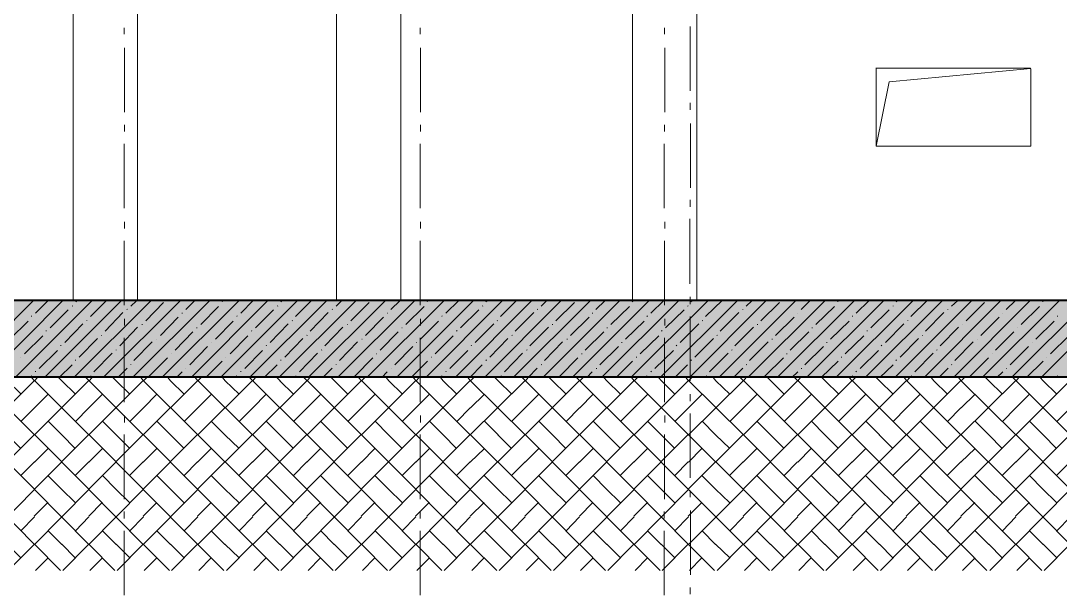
# Model space of a CAD drawing. Header units: millimetres. Extents: x -135211 to 49383, y -8033 to 228499.
# Drawn here: x -96452 to -88364, y 1049 to 5515 of the extents above; entities that cross this region are included whole.
import ezdxf

# ---------------------------------------------------------------- set-up
doc = ezdxf.new("R2010")
doc.units = ezdxf.units.MM
doc.layers.add('PDF _Геометрия', color=7, linetype='Continuous', true_color=0x1d1d1d)
doc.layers.add('PDF _Сплошная заливка', color=7, linetype='Continuous', true_color=0xffffff)

msp = doc.modelspace()

# ---------------------------------------------------------------- hatches: boundary and pattern name
at = {"layer": 'PDF _Сплошная заливка', "transparency": 33554559}
h = msp.add_hatch(color=256, dxfattribs=at)
h.paths.add_polyline_path([(-50950.6, 2746.2), (-50950.6, 3341.5), (-104045.4, 3341.5), (-104045.4, 2746.2)])
h.paths.add_polyline_path([(-26352.2, 3341.5), (-26352.2, 2746.2), (646.3, 2746.2), (646.3, 3341.5), (-4602.7, 3341.5), (-4602.7, 3279.5), (-4848.3, 3279.5), (-4848.3, 3341.5)])
h.paths.add_polyline_path([(-26398.8, 2746.2), (-26398.8, 3341.5), (-50899.8, 3341.5), (-50899.8, 2746.2)])

# ---------------------------------------------------------------- linework, layer by layer
at = {"layer": 'PDF _Геометрия', "color": 7, "lineweight": 40}
for points in [[(-104046.1, 2746.4), (-50951, 2746.4), (-50951, 3343.3), (-50951, 6475.7), (-50951, 6716.9), (-66371.9, 6716.9)], [(-79965.6, 6472.2), (-79965.6, 3339.5), (-103295.3, 3339.5), (-103295.3, 6472.2)]]:
    msp.add_lwpolyline(points, dxfattribs=at)
at = {"layer": 'PDF _Геометрия', "color": 7, "lineweight": 9}
for points in [[(-88093.6, 6713.5), (-88093.6, 3339.5), (-91192.4, 3339.5), (-91192.4, 6472.2), (-91192.4, 3339.5), (-91691.9, 3339.5), (-91691.9, 6472.2), (-91691.9, 3339.5), (-93495.3, 3339.5), (-93495.3, 6472.2), (-93495.3, 3339.5), (-93994.8, 3339.5), (-93994.8, 6472.2), (-93994.8, 3339.5), (-95544.2, 3339.5), (-96043.7, 3339.5), (-96043.7, 6472.2), (-96043.7, 3339.5), (-103045.5, 3339.5), (-103295.3, 3339.5)], [(-95646.1, 5410.1), (-95646.1, 5460.8)], [(-93343.2, 5410.1), (-93343.2, 5460.8)], [(-91442.5, 5410.1), (-91442.5, 5460.8)], [(-91241.9, 4971.4), (-91241.9, 5470.8)], [(-95643.8, 4804.7), (-95643.8, 5304.4)], [(-93340.8, 4804.7), (-93340.8, 5304.4)], [(-91440, 4804.7), (-91440, 5304.4)], [(-89694, 5041.6), (-88593.2, 5143.1)], [(-89795.3, 4541.5), (-89693.6, 5041.2)], [(-91243.8, 4822.3), (-91243.8, 4877.3)], [(-95645.5, 4655.6), (-95645.5, 4706.4)], [(-93342.6, 4655.6), (-93342.6, 4706.4)], [(-91441.8, 4655.6), (-91441.8, 4706.4)], [(-91241.3, 4216.9), (-91241.3, 4716.2)], [(-95647.9, 4058.9), (-95647.9, 4558.5)], [(-93345.1, 4058.9), (-93345.1, 4558.5)], [(-91444.5, 4058.9), (-91444.5, 4558.5)], [(-91243.2, 4067.7), (-91243.2, 4122.9)], [(-91245.8, 3471.1), (-91245.8, 3974.7)], [(-95645, 3901), (-95645, 3951.9)], [(-93342.1, 3901), (-93342.1, 3951.9)], [(-91441.3, 3901), (-91441.3, 3951.9)], [(-95647.3, 3304.4), (-95647.3, 3803.8)], [(-93344.5, 3304.4), (-93344.5, 3803.8)], [(-91443.8, 3304.4), (-91443.8, 3803.8)], [(251.1, 3341.6), (640.3, 3341.6), (640.3, 2744.7), (-104032.8, 2744.7)], [(-91242.6, 3313.1), (-91242.6, 3368)], [(-95644.4, 3146.4), (-95644.4, 3197.4)], [(-93341.5, 3146.4), (-93341.5, 3197.4)], [(-91440.7, 3146.4), (-91440.7, 3197.4)], [(-91242.8, 2716.5), (-91242.8, 3215.9)], [(-95646.7, 2549.8), (-95646.7, 3049.5)], [(-93343.9, 2549.8), (-93343.9, 3049.5)], [(-91443.2, 2549.8), (-91443.2, 3049.5)], [(-91242, 2558.6), (-91242, 2613.6)], [(-95643.9, 2391.9), (-95643.9, 2447)], [(-93340.9, 2391.9), (-93340.9, 2447)], [(-91440.1, 2391.9), (-91440.1, 2447)], [(-91242.2, 1961.9), (-91242.2, 2461.5)], [(-95646.2, 1795.2), (-95646.2, 2299.1)], [(-93343.4, 1795.2), (-93343.4, 2299.1)], [(-91442.6, 1795.2), (-91442.6, 2299.1)], [(-91244, 1812.8), (-91244, 1863.8)], [(-95647.9, 1646.1), (-95647.9, 1701.3)], [(-93345.1, 1646.1), (-93345.1, 1701.3)], [(-91444.4, 1646.1), (-91444.4, 1701.3)], [(-91241.6, 1207.4), (-91241.6, 1707)], [(-95648, 1049.4), (-95648, 1548.7)], [(-93345.2, 1049.4), (-93345.2, 1548.7)], [(-91444.6, 1049.4), (-91444.6, 1548.7)], [(-91243.4, 1058.2), (-91243.4, 1108.8)]]:
    msp.add_lwpolyline(points, dxfattribs=at)
for points in [[(-95544.2, 3339.5), (-95544.2, 6472.2)], [(-88595.9, 5146.9), (-89797.9, 5146.9)], [(-89795.3, 5142.6), (-89795.3, 4541.5), (-88593.2, 4541.5), (-88593.2, 5142.6), (-88593.2, 4541.5), (-89795.3, 4541.5)]]:
    msp.add_lwpolyline(points, close=True, dxfattribs=at)
at = {"layer": 'PDF _Геометрия', "lineweight": 9}
for points in [[(-96949.7, 2742.8), (-96352.9, 3339.7)], [(-96721.2, 2742.8), (-96124.2, 3339.7)], [(-96496.8, 2742.8), (-95895.7, 3339.7)], [(-96336.2, 3242.9), (-96238.9, 3340.3)], [(-96268.2, 2742.8), (-95667.1, 3339.7)], [(-96039.6, 2742.8), (-95438.5, 3339.7)], [(-96024.5, 3330.7), (-96011.9, 3343.2)], [(-95910.3, 3216.6), (-95783.4, 3343.5)], [(-95811, 2742.8), (-95209.9, 3339.7)], [(-95594.2, 3295.6), (-95551.8, 3338)], [(-95582.4, 2742.8), (-94981.3, 3339.7)], [(-95480, 3181.5), (-95340.3, 3325.5)], [(-95353.8, 2742.8), (-94752.7, 3339.7)], [(-95168.3, 3269.3), (-95096.4, 3341.2)], [(-95125.2, 2742.8), (-94528.3, 3339.7)], [(-94896.6, 2742.8), (-94299.7, 3339.7)], [(-94885.9, 3330.7), (-94881.6, 3334.7)], [(-94740.3, 3242.9), (-94642.9, 3340.3)], [(-94672.2, 2742.8), (-94071.1, 3339.7)], [(-94443.6, 2742.8), (-93842.5, 3339.7)], [(-94428.7, 3330.7), (-94416, 3343.2)], [(-94314.5, 3216.6), (-94187.5, 3343.5)], [(-94215.1, 2742.8), (-93613.9, 3339.7)], [(-93998.2, 3295.6), (-93955.9, 3338)], [(-93986.5, 2742.8), (-93385.3, 3339.7)], [(-93884, 3181.5), (-93740.1, 3325.5)], [(-93757.8, 2742.8), (-93156.7, 3339.7)], [(-93572.4, 3269.3), (-93500.5, 3341.2)], [(-93529.3, 2742.8), (-92928.2, 3339.7)], [(-93300.7, 2742.8), (-92703.8, 3339.7)], [(-93290, 3330.7), (-93285.8, 3334.7)], [(-93144.4, 3242.9), (-93042.8, 3340.3)], [(-93072.1, 2742.8), (-92475.2, 3339.7)], [(-92843.5, 2742.8), (-92246.6, 3339.7)], [(-92832.8, 3330.7), (-92815.9, 3343.2)], [(-92718.7, 3216.6), (-92591.7, 3343.5)], [(-92619.1, 2742.8), (-92018, 3339.7)], [(-92402.2, 3295.6), (-92359.9, 3338)], [(-92390.5, 2742.8), (-91789.4, 3339.7)], [(-92288, 3181.5), (-92144.1, 3325.5)], [(-92161.9, 2742.8), (-91560.8, 3339.7)], [(-91976.5, 3269.3), (-91904.5, 3341.2)], [(-91933.3, 2742.8), (-91332.2, 3339.7)], [(-91704.7, 2742.8), (-91103.6, 3339.7)], [(-91694.1, 3330.7), (-91689.9, 3334.7)], [(-91548.4, 3242.9), (-91446.9, 3340.3)], [(-91476.1, 2742.8), (-90875, 3339.7)], [(-91247.5, 2742.8), (-90650.7, 3339.7)], [(-91237, 3330.7), (-91220, 3343.2)], [(-91122.8, 3216.6), (-90991.6, 3343.5)], [(-91018.9, 2742.8), (-90422.1, 3339.7)], [(-90806.2, 3295.6), (-90763.9, 3338)], [(-90794.6, 2742.8), (-90193.4, 3339.7)], [(-90692.1, 3181.5), (-90548.2, 3325.5)], [(-90566, 2742.8), (-89964.9, 3339.7)], [(-90380.6, 3269.3), (-90308.6, 3341.2)], [(-90337.4, 2742.8), (-89736.3, 3339.7)], [(-90108.8, 2742.8), (-89507.7, 3339.7)], [(-90094, 3330.7), (-90094, 3334.7)], [(-89952.5, 3242.9), (-89850.9, 3340.3)], [(-89880.2, 2742.8), (-89279.1, 3339.7)], [(-89651.6, 2742.8), (-89050.5, 3339.7)], [(-89641.1, 3330.7), (-89624.1, 3343.2)], [(-89526.9, 3216.6), (-89395.7, 3343.5)], [(-89423, 2742.8), (-88826.1, 3339.7)], [(-89210.2, 3295.6), (-89163.7, 3338)], [(-89194.4, 2742.8), (-88597.5, 3339.7)], [(-89096.1, 3181.5), (-88952.1, 3325.5)], [(-88970, 2742.8), (-88368.9, 3339.7)], [(-88784.7, 3269.3), (-88712.7, 3341.2)], [(-88741.5, 2742.8), (-88140.4, 3339.7)], [(-88512.8, 2742.8), (-87911.9, 3339.7)], [(-88498.2, 3330.7), (-88498.2, 3334.7)], [(-96222.1, 3128.9), (-96082.3, 3268.5)], [(-96051.4, 3295.6), (-96047.2, 3299.6)], [(-95796.2, 3102.6), (-95656.5, 3246.7)], [(-95625.5, 3269.3), (-95621.3, 3273.3)], [(-95197.5, 3242.9), (-95193.3, 3242.9)], [(-95052, 3155.2), (-94912.2, 3294.7)], [(-94626.1, 3128.9), (-94486.4, 3268.5)], [(-94455.4, 3295.6), (-94451.1, 3299.6)], [(-94200.3, 3102.6), (-94060.6, 3246.7)], [(-94029.6, 3269.3), (-94025.3, 3273.3)], [(-93601.5, 3242.9), (-93597.3, 3242.9)], [(-93456, 3155.2), (-93312, 3294.7)], [(-93030.2, 3128.9), (-92886.3, 3268.5)], [(-92859.4, 3295.6), (-92855.2, 3299.6)], [(-92604.5, 3102.6), (-92460.6, 3246.7)], [(-92433.7, 3269.3), (-92429.5, 3273.3)], [(-92005.6, 3242.9), (-92001.4, 3242.9)], [(-91859.9, 3155.2), (-91716, 3294.7)], [(-91434.3, 3128.9), (-91290.4, 3268.5)], [(-91263.5, 3295.6), (-91259.2, 3299.6)], [(-91008.6, 3102.6), (-90864.7, 3246.7)], [(-90833.6, 3269.3), (-90833.6, 3273.3)], [(-90405.5, 3242.9), (-90405.5, 3242.9)], [(-90263.9, 3155.2), (-90120, 3294.7)], [(-89838.4, 3128.9), (-89694.4, 3268.5)], [(-89663.2, 3295.6), (-89663.2, 3299.6)], [(-89412.8, 3102.6), (-89268.9, 3246.7)], [(-89237.6, 3269.3), (-89237.6, 3273.3)], [(-88809.5, 3242.9), (-88809.5, 3242.9)], [(-88668, 3155.2), (-88524, 3294.7)], [(-96538, 3041.1), (-96394.1, 3180.9)], [(-96367.5, 3216.6), (-96367.5, 3220.6)], [(-96107.8, 3014.8), (-95968.2, 3158.7)], [(-95937.2, 3181.5), (-95937.2, 3185.6)], [(-95509.1, 3155.2), (-95504.9, 3155.2)], [(-95365.8, 3067.5), (-95226.1, 3211.2)], [(-94937.7, 3041.1), (-94798.1, 3180.9)], [(-94771.7, 3216.6), (-94767.4, 3220.6)], [(-94511.9, 3014.8), (-94372.3, 3158.7)], [(-94341.2, 3181.5), (-94337, 3185.6)], [(-93913.1, 3155.2), (-93908.9, 3155.2)], [(-93769.8, 3067.5), (-93630.1, 3211.2)], [(-93341.8, 3041.1), (-93202.1, 3180.9)], [(-93175.8, 3216.6), (-93171.6, 3220.6)], [(-92916, 3014.8), (-92772.1, 3158.7)], [(-92745.2, 3181.5), (-92741, 3185.6)], [(-92317.1, 3155.2), (-92312.9, 3155.2)], [(-92173.9, 3067.5), (-92029.9, 3211.2)], [(-91745.8, 3041.1), (-91601.8, 3180.9)], [(-91580, 3216.6), (-91575.8, 3220.6)], [(-91320.1, 3014.8), (-91176.2, 3158.7)], [(-91149.3, 3181.5), (-91145, 3185.6)], [(-90721.2, 3155.2), (-90716.9, 3155.2)], [(-90577.9, 3067.5), (-90434, 3211.2)], [(-90149.8, 3041.1), (-90005.9, 3180.9)], [(-89979.9, 3216.6), (-89979.9, 3220.6)], [(-89724.2, 3014.8), (-89580.3, 3158.7)], [(-89549.1, 3181.5), (-89549.1, 3185.6)], [(-89120.9, 3155.2), (-89120.9, 3155.2)], [(-88981.9, 3067.5), (-88838, 3211.2)], [(-88553.8, 3041.1), (-88409.8, 3180.9)], [(-88383.8, 3216.6), (-88383.8, 3220.6)], [(-96253.3, 3102.6), (-96253.3, 3106.6)], [(-95682, 2988.5), (-95542.3, 3132.4)], [(-95251.6, 2953.4), (-95111.9, 3097.4)], [(-95083.3, 3128.9), (-95079.1, 3128.9)], [(-94657.5, 3102.6), (-94653.3, 3106.6)], [(-94086.2, 2988.5), (-93946.5, 3132.4)], [(-93655.7, 2953.4), (-93516, 3097.4)], [(-93487.4, 3128.9), (-93483.2, 3128.9)], [(-93061.7, 3102.6), (-93057.4, 3106.6)], [(-92490.3, 2988.5), (-92346.4, 3132.4)], [(-92059.7, 2953.4), (-91915.8, 3097.4)], [(-91891.5, 3128.9), (-91887.2, 3128.9)], [(-91465.8, 3102.6), (-91461.6, 3106.6)], [(-90894.5, 2988.5), (-90750.6, 3132.4)], [(-90463.7, 2953.4), (-90319.8, 3097.4)], [(-90295.6, 3128.9), (-90291.3, 3128.9)], [(-89865.7, 3102.6), (-89865.7, 3106.6)], [(-89298.6, 2988.5), (-89154.7, 3132.4)], [(-88867.8, 2953.4), (-88723.9, 3097.4)], [(-88695.4, 3128.9), (-88695.4, 3128.9)], [(-96423.8, 2927.1), (-96279.9, 3066.6)], [(-95997.9, 2900.8), (-95854, 3044.8)], [(-95823, 3067.5), (-95823, 3071.5)], [(-95572.1, 2874.4), (-95428.2, 3018.6)], [(-95395, 3041.1), (-95395, 3041.1)], [(-94969.1, 3014.8), (-94969.1, 3014.8)], [(-94823.6, 2927.1), (-94683.9, 3066.6)], [(-94397.8, 2900.8), (-94258.1, 3044.8)], [(-94227, 3067.5), (-94222.8, 3071.5)], [(-93972, 2874.4), (-93832.3, 3018.6)], [(-93799, 3041.1), (-93794.7, 3041.1)], [(-93373.2, 3014.8), (-93369, 3014.8)], [(-93227.6, 2927.1), (-93087.9, 3066.6)], [(-92801.9, 2900.8), (-92662.2, 3044.8)], [(-92631.1, 3067.5), (-92626.8, 3071.5)], [(-92376.2, 2874.4), (-92236.5, 3018.6)], [(-92203, 3041.1), (-92198.8, 3041.1)], [(-91777.3, 3014.8), (-91773.1, 3014.8)], [(-91631.6, 2927.1), (-91487.7, 3066.6)], [(-91206, 2900.8), (-91062, 3044.8)], [(-91035.1, 3067.5), (-91030.9, 3071.5)], [(-90780.3, 2874.4), (-90636.4, 3018.6)], [(-90607, 3041.1), (-90602.8, 3041.1)], [(-90181.4, 3014.8), (-90177.2, 3014.8)], [(-90035.7, 2927.1), (-89891.7, 3066.6)], [(-89610, 2900.8), (-89466.1, 3044.8)], [(-89434.9, 3067.5), (-89434.9, 3071.5)], [(-89184.5, 2874.4), (-89040.6, 3018.6)], [(-89006.8, 3041.1), (-89006.8, 3041.1)], [(-88581.2, 3014.8), (-88581.2, 3014.8)], [(-88439.6, 2927.1), (-88295.8, 3066.6)], [(-96309.6, 2813), (-96165.7, 2952.8)], [(-96139.2, 2988.5), (-96139.2, 2992.5)], [(-95883.7, 2786.7), (-95739.8, 2930.5)], [(-95708.8, 2953.4), (-95708.8, 2957.4)], [(-95280.8, 2927.1), (-95280.8, 2927.1)], [(-95137.5, 2839.3), (-94997.8, 2983.1)], [(-94709.4, 2813), (-94569.7, 2952.8)], [(-94543.3, 2988.5), (-94539.1, 2992.5)], [(-94283.6, 2786.7), (-94143.9, 2930.5)], [(-94112.9, 2953.4), (-94108.6, 2957.4)], [(-93684.8, 2927.1), (-93680.6, 2927.1)], [(-93541.5, 2839.3), (-93401.8, 2983.1)], [(-93113.4, 2813), (-92973.7, 2952.8)], [(-92947.5, 2988.5), (-92943.3, 2992.5)], [(-92687.7, 2786.7), (-92548, 2930.5)], [(-92516.9, 2953.4), (-92512.7, 2957.4)], [(-92088.8, 2927.1), (-92084.6, 2927.1)], [(-91945.6, 2839.3), (-91801.6, 2983.1)], [(-91517.5, 2813), (-91373.5, 2952.8)], [(-91351.6, 2988.5), (-91347.4, 2992.5)], [(-91091.8, 2786.7), (-90947.9, 2930.5)], [(-90920.9, 2953.4), (-90916.7, 2957.4)], [(-90492.8, 2927.1), (-90488.6, 2927.1)], [(-90349.6, 2839.3), (-90205.6, 2983.1)], [(-89921.5, 2813), (-89777.5, 2952.8)], [(-89755.8, 2988.5), (-89751.6, 2992.5)], [(-89495.9, 2786.7), (-89352, 2930.5)], [(-89325, 2953.4), (-89320.7, 2957.4)], [(-88892.6, 2927.1), (-88892.6, 2927.1)], [(-88753.6, 2839.3), (-88609.7, 2983.1)], [(-96450.9, 2900.8), (-96450.9, 2900.8)], [(-96153.9, 2742.8), (-96052.3, 2840)], [(-96025, 2874.4), (-96025, 2878.5)], [(-95594.7, 2839.3), (-95594.7, 2843.4)], [(-95453.4, 2751.6), (-95309.4, 2895.5)], [(-95010.9, 2742.8), (-94883.9, 2869.7)], [(-94855, 2900.8), (-94855, 2900.8)], [(-94557.9, 2742.8), (-94456.4, 2840)], [(-94429.2, 2874.4), (-94429.2, 2878.5)], [(-93998.7, 2839.3), (-93998.7, 2843.4)], [(-93853.1, 2751.6), (-93713.4, 2895.5)], [(-93415, 2742.8), (-93288, 2869.7)], [(-93259, 2900.8), (-93254.8, 2900.8)], [(-92957.8, 2742.8), (-92860.4, 2840)], [(-92833.3, 2874.4), (-92829.1, 2878.5)], [(-92402.8, 2839.3), (-92398.5, 2843.4)], [(-92257.1, 2751.6), (-92117.4, 2895.5)], [(-91819, 2742.8), (-91692, 2869.7)], [(-91663.1, 2900.8), (-91658.9, 2900.8)], [(-91361.9, 2742.8), (-91264.5, 2840)], [(-91237.5, 2874.4), (-91233.3, 2878.5)], [(-90806.8, 2839.3), (-90802.5, 2843.4)], [(-90661, 2751.6), (-90517.1, 2895.5)], [(-90223.1, 2742.8), (-90091.9, 2869.7)], [(-90067.2, 2900.8), (-90063, 2900.8)], [(-89765.9, 2742.8), (-89664.3, 2840)], [(-89641.6, 2874.4), (-89637.4, 2878.5)], [(-89210.8, 2839.3), (-89206.6, 2843.4)], [(-89065, 2751.6), (-88921.1, 2895.5)], [(-88627.1, 2742.8), (-88495.9, 2869.7)], [(-88467.1, 2900.8), (-88467.1, 2900.8)], [(-96382.5, 2742.8), (-96365.6, 2755.4)], [(-96336.7, 2786.7), (-96336.7, 2790.7)], [(-95906.4, 2751.6), (-95906.4, 2755.6)], [(-95696.7, 2742.8), (-95624.7, 2814.8)], [(-95239.5, 2742.8), (-95197.2, 2785.1)], [(-95166.6, 2813), (-95166.6, 2813)], [(-94782.3, 2742.8), (-94769.6, 2755.4)], [(-94740.8, 2786.7), (-94740.8, 2790.7)], [(-94310.3, 2751.6), (-94310.3, 2755.6)], [(-94100.8, 2742.8), (-94028.8, 2814.8)], [(-93643.6, 2742.8), (-93601.2, 2785.1)], [(-93570.6, 2813), (-93570.6, 2813)], [(-93186.4, 2742.8), (-93173.7, 2755.4)], [(-93144.9, 2786.7), (-93140.7, 2790.7)], [(-92714.3, 2751.6), (-92710.1, 2755.6)], [(-92504.8, 2742.8), (-92432.9, 2814.8)], [(-92047.6, 2742.8), (-92005.3, 2785.1)], [(-91974.7, 2813), (-91970.4, 2813)], [(-91590.4, 2742.8), (-91577.7, 2755.4)], [(-91549, 2786.7), (-91544.7, 2790.7)], [(-91118.3, 2751.6), (-91114.1, 2755.6)], [(-90904.6, 2742.8), (-90832.7, 2814.8)], [(-90451.7, 2742.8), (-90405.1, 2785.1)], [(-90378.7, 2813), (-90374.5, 2813)], [(-89994.5, 2742.8), (-89977.5, 2755.4)], [(-89953.1, 2786.7), (-89948.8, 2790.7)], [(-89522.3, 2751.6), (-89518, 2755.6)], [(-89308.7, 2742.8), (-89236.7, 2814.8)], [(-88855.8, 2742.8), (-88809.2, 2785.1)], [(-88782.7, 2813), (-88778.5, 2813)], [(-88398.5, 2742.8), (-88381.6, 2755.4)]]:
    msp.add_lwpolyline(points, dxfattribs=at)
at = {"layer": 'PDF _Геометрия', "color": 28, "lineweight": 9, "true_color": 0x0e0e0e}
for points in [[(-88285, 2295.3), (-88708.3, 2718.5), (-89135.9, 2295.3), (-89559.2, 2718.5), (-89982.5, 2295.3), (-90405.8, 2718.5), (-90829.1, 2295.3), (-91256.7, 2718.5), (-91680, 2295.3), (-92103.3, 2718.5), (-92526.7, 2295.3), (-92954.2, 2718.5), (-93377.6, 2295.3), (-93800.9, 2718.5), (-94224.2, 2295.3), (-94647.5, 2718.5), (-95075.1, 2295.3), (-95498.4, 2718.5), (-95921.7, 2295.3), (-96345, 2718.5), (-96768.3, 2295.3)], [(-88285, 2718.5), (-88708.3, 2295.3), (-89135.9, 2718.5), (-89559.2, 2295.3), (-89982.5, 2718.5), (-90405.8, 2295.3), (-90829.1, 2718.5), (-91256.7, 2295.3), (-91680, 2718.5), (-92103.3, 2295.3), (-92526.7, 2718.5), (-92954.2, 2295.3), (-93377.6, 2718.5), (-93800.9, 2295.3), (-94224.2, 2718.5), (-94647.5, 2295.3), (-95075.1, 2718.5), (-95498.4, 2295.3), (-95921.7, 2718.5), (-96345, 2295.3), (-96768.3, 2718.5)], [(-96450, 2611.2), (-96555.9, 2717.1)], [(-96322.8, 2741.7), (-96343.9, 2716.5), (-96369.3, 2741.7)], [(-96343.9, 2716.5), (-96343.9, 2716.5)], [(-96343.9, 2716.5), (-96343.9, 2716.5)], [(-96132.3, 2716.5), (-96157.6, 2741.7)], [(-96026.7, 2611.2), (-96132.5, 2717.1)], [(-95895.2, 2741.7), (-95920.6, 2716.5), (-95946, 2741.7)], [(-95920.6, 2716.5), (-95920.6, 2716.5)], [(-95920.6, 2716.5), (-95920.6, 2716.5)], [(-95708.9, 2716.5), (-95734.3, 2741.7)], [(-95603.4, 2611.2), (-95709.2, 2717.1)], [(-95471.9, 2741.7), (-95497.2, 2716.5), (-95518.4, 2741.7)], [(-95497.2, 2716.5), (-95497.2, 2716.5)], [(-95497.2, 2716.5), (-95497.2, 2716.5)], [(-95285.6, 2716.5), (-95306.8, 2741.7)], [(-95180, 2611.2), (-95285.9, 2717.1)], [(-95048.5, 2741.7), (-95073.9, 2716.5), (-95095.1, 2741.7)], [(-95073.9, 2716.5), (-95073.9, 2716.5)], [(-95073.9, 2716.5), (-95073.9, 2716.5)], [(-94862.3, 2716.5), (-94883.4, 2741.7)], [(-94752.5, 2611.2), (-94862.5, 2717.1)], [(-94625.2, 2741.7), (-94646.4, 2716.5), (-94671.8, 2741.7)], [(-94646.4, 2716.5), (-94646.4, 2716.5)], [(-94646.4, 2716.5), (-94646.4, 2716.5)], [(-94434.7, 2716.5), (-94460.1, 2741.7)], [(-94329.1, 2611.2), (-94435, 2717.1)], [(-94201.9, 2741.7), (-94223, 2716.5), (-94248.4, 2741.7)], [(-94223, 2716.5), (-94223, 2716.5)], [(-94223, 2716.5), (-94223, 2716.5)], [(-94011.4, 2716.5), (-94036.8, 2741.7)], [(-93905.8, 2611.2), (-94011.6, 2717.1)], [(-93774.3, 2741.7), (-93799.7, 2716.5), (-93825.1, 2741.7)], [(-93799.7, 2716.5), (-93799.7, 2716.5)], [(-93799.7, 2716.5), (-93799.7, 2716.5)], [(-93588, 2716.5), (-93609.2, 2741.7)], [(-93482.5, 2611.2), (-93588.3, 2717.1)], [(-93351, 2741.7), (-93376.3, 2716.5), (-93397.5, 2741.7)], [(-93376.3, 2716.5), (-93376.3, 2716.5)], [(-93376.3, 2716.5), (-93376.3, 2716.5)], [(-93164.7, 2716.5), (-93185.9, 2741.7)], [(-93059.2, 2611.2), (-93165, 2717.1)], [(-92927.7, 2741.7), (-92953, 2716.5), (-92974.2, 2741.7)], [(-92953, 2716.5), (-92953, 2716.5)], [(-92953, 2716.5), (-92953, 2716.5)], [(-92737.1, 2716.5), (-92762.5, 2741.7)], [(-92631.6, 2611.2), (-92737.4, 2717.1)], [(-92504.3, 2741.7), (-92525.5, 2716.5), (-92550.9, 2741.7)], [(-92525.5, 2716.5), (-92525.5, 2716.5)], [(-92525.5, 2716.5), (-92525.5, 2716.5)], [(-92313.8, 2716.5), (-92339.2, 2741.7)], [(-92208.3, 2611.2), (-92314.1, 2717.1)], [(-92076.7, 2741.7), (-92102.1, 2716.5), (-92127.5, 2741.7)], [(-92102.1, 2716.5), (-92102.1, 2716.5)], [(-92102.1, 2716.5), (-92102.1, 2716.5)], [(-91890.5, 2716.5), (-91915.9, 2741.7)], [(-91785, 2611.2), (-91890.8, 2717.1)], [(-91653.4, 2741.7), (-91678.8, 2716.5), (-91700, 2741.7)], [(-91678.8, 2716.5), (-91678.8, 2716.5)], [(-91678.8, 2716.5), (-91678.8, 2716.5)], [(-91467.1, 2716.5), (-91488.3, 2741.7)], [(-91361.6, 2611.2), (-91467.4, 2717.1)], [(-91230.1, 2741.7), (-91255.5, 2716.5), (-91276.6, 2741.7)], [(-91255.5, 2716.5), (-91255.5, 2716.5)], [(-91255.5, 2716.5), (-91255.5, 2716.5)], [(-91043.8, 2716.5), (-91065, 2741.7)], [(-90934.1, 2611.2), (-91044.1, 2717.1)], [(-90806.8, 2741.7), (-90827.9, 2716.5), (-90853.3, 2741.7)], [(-90827.9, 2716.5), (-90827.9, 2716.5)], [(-90827.9, 2716.5), (-90827.9, 2716.5)], [(-90616.2, 2716.5), (-90641.6, 2741.7)], [(-90510.7, 2611.2), (-90616.6, 2717.1)], [(-90383.4, 2741.7), (-90404.6, 2716.5), (-90430, 2741.7)], [(-90404.6, 2716.5), (-90404.6, 2716.5)], [(-90404.6, 2716.5), (-90404.6, 2716.5)], [(-90192.9, 2716.5), (-90218.3, 2741.7)], [(-90087.4, 2611.2), (-90193.2, 2717.1)], [(-89955.9, 2741.7), (-89981.2, 2716.5), (-90006.7, 2741.7)], [(-89981.2, 2716.5), (-89981.2, 2716.5)], [(-89981.2, 2716.5), (-89981.2, 2716.5)], [(-89769.6, 2716.5), (-89795, 2741.7)], [(-89664.1, 2611.2), (-89769.9, 2717.1)], [(-89532.5, 2741.7), (-89557.9, 2716.5), (-89579.1, 2741.7)], [(-89557.9, 2716.5), (-89557.9, 2716.5)], [(-89557.9, 2716.5), (-89557.9, 2716.5)], [(-89346.3, 2716.5), (-89367.4, 2741.7)], [(-89240.8, 2611.2), (-89346.6, 2717.1)], [(-89109.2, 2741.7), (-89134.6, 2716.5), (-89155.7, 2741.7)], [(-89134.6, 2716.5), (-89134.6, 2716.5)], [(-89134.6, 2716.5), (-89134.6, 2716.5)], [(-88918.7, 2716.5), (-88944.1, 2741.7)], [(-88813.2, 2611.2), (-88919, 2717.1)], [(-88685.9, 2741.7), (-88707, 2716.5), (-88732.4, 2741.7)], [(-88707, 2716.5), (-88707, 2716.5)], [(-88707, 2716.5), (-88707, 2716.5)], [(-88495.4, 2716.5), (-88520.7, 2741.7)], [(-88389.8, 2611.2), (-88495.7, 2717.1)], [(-96344.5, 2505.9), (-96238.6, 2612)], [(-95921.2, 2505.9), (-95815.3, 2612)], [(-95497.8, 2505.9), (-95392, 2612)], [(-95074.5, 2505.9), (-94968.7, 2612)], [(-94646.9, 2505.9), (-94541.1, 2612)], [(-94223.6, 2505.9), (-94117.8, 2612)], [(-93800.3, 2505.9), (-93694.5, 2612)], [(-93377, 2505.9), (-93271.1, 2612)], [(-92953.6, 2505.9), (-92843.5, 2612)], [(-92526.1, 2505.9), (-92420.2, 2612)], [(-92102.7, 2505.9), (-91996.9, 2612)], [(-91679.4, 2505.9), (-91573.6, 2612)], [(-91256.1, 2505.9), (-91150.2, 2612)], [(-90828.6, 2505.9), (-90722.7, 2612)], [(-90405.2, 2505.9), (-90299.4, 2612)], [(-89981.9, 2505.9), (-89876.1, 2612)], [(-89558.6, 2505.9), (-89452.7, 2612)], [(-89135.2, 2505.9), (-89025.2, 2612)], [(-88707.7, 2505.9), (-88601.8, 2612)], [(-96450.5, 2400.6), (-96344.8, 2506.4)], [(-96027.3, 2400.6), (-95921.4, 2506.4)], [(-95603.9, 2400.6), (-95498.1, 2506.4)], [(-95180.6, 2400.6), (-95074.8, 2506.4)], [(-94753.1, 2400.6), (-94647.2, 2506.4)], [(-94329.7, 2400.6), (-94223.9, 2506.4)], [(-93906.4, 2400.6), (-93800.6, 2506.4)], [(-93483.1, 2400.6), (-93377.2, 2506.4)], [(-93059.7, 2400.6), (-92953.9, 2506.4)], [(-92632.2, 2400.6), (-92526.4, 2506.4)], [(-92208.9, 2400.6), (-92103, 2506.4)], [(-91785.5, 2400.6), (-91679.7, 2506.4)], [(-91362.2, 2400.6), (-91256.4, 2506.4)], [(-90934.7, 2400.6), (-90828.9, 2506.4)], [(-90511.4, 2400.6), (-90405.5, 2506.4)], [(-90088, 2400.6), (-89982.2, 2506.4)], [(-89664.7, 2400.6), (-89558.9, 2506.4)], [(-89241.4, 2400.6), (-89135.6, 2506.4)], [(-88813.8, 2400.6), (-88708, 2506.4)], [(-88390.5, 2400.6), (-88284.7, 2506.4)], [(-96133.4, 2295.3), (-96239.2, 2401.2)], [(-95710, 2295.3), (-95815.9, 2401.2)], [(-95286.7, 2295.3), (-95392.6, 2401.2)], [(-94863.4, 2295.3), (-94969.2, 2401.2)], [(-94435.9, 2295.3), (-94541.7, 2401.2)], [(-94012.5, 2295.3), (-94118.4, 2401.2)], [(-93589.2, 2295.3), (-93695.1, 2401.2)], [(-93165.9, 2295.3), (-93271.7, 2401.2)], [(-92738.3, 2295.3), (-92844.1, 2401.2)], [(-92315, 2295.3), (-92420.8, 2401.2)], [(-91891.7, 2295.3), (-91997.5, 2401.2)], [(-91468.4, 2295.3), (-91574.2, 2401.2)], [(-91045, 2295.3), (-91150.9, 2401.2)], [(-90617.5, 2295.3), (-90723.3, 2401.2)], [(-90194.2, 2295.3), (-90300, 2401.2)], [(-89770.8, 2295.3), (-89876.7, 2401.2)], [(-89347.5, 2295.3), (-89453.4, 2401.2)], [(-88920, 2295.3), (-89025.8, 2401.2)], [(-88496.7, 2295.3), (-88602.5, 2401.2)], [(-88286.3, 2297.5), (-88709.6, 1874.2), (-89137.2, 2297.5), (-89560.5, 1874.2), (-89983.8, 2297.5), (-90407.1, 1874.2), (-90830.4, 2297.5), (-91257.9, 1874.2), (-91681.2, 2297.5), (-92104.6, 1874.2), (-92527.9, 2297.5), (-92955.4, 1874.2), (-93378.7, 2297.5), (-93802, 1874.2), (-94225.3, 2297.5), (-94648.6, 1874.2), (-95076.2, 2297.5), (-95499.5, 1874.2), (-95922.8, 2297.5), (-96346.1, 1874.2), (-96769.4, 2297.5)], [(-88286.3, 1874.2), (-88709.6, 2297.5), (-89137.2, 1874.2), (-89560.5, 2297.5), (-89983.8, 1874.2), (-90407.1, 2297.5), (-90830.4, 1874.2), (-91257.9, 2297.5), (-91681.2, 1874.2), (-92104.6, 2297.5), (-92527.9, 1874.2), (-92955.4, 2297.5), (-93378.7, 1874.2), (-93802, 2297.5), (-94225.3, 1874.2), (-94648.6, 2297.5), (-95076.2, 1874.2), (-95499.5, 2297.5), (-95922.8, 1874.2), (-96346.1, 2297.5), (-96769.4, 1874.2)], [(-96451.1, 2190.1), (-96556.9, 2296.1)], [(-96345, 2295.3), (-96345, 2295.3)], [(-96345, 2295.3), (-96345, 2295.3)], [(-96027.8, 2190.1), (-96133.6, 2296.1)], [(-95921.7, 2295.3), (-95921.7, 2295.3)], [(-95921.7, 2295.3), (-95921.7, 2295.3)], [(-95604.5, 2190.1), (-95710.3, 2296.1)], [(-95498.4, 2295.3), (-95498.4, 2295.3)], [(-95498.4, 2295.3), (-95498.4, 2295.3)], [(-95181.1, 2190.1), (-95287, 2296.1)], [(-95075.1, 2295.3), (-95075.1, 2295.3)], [(-95075.1, 2295.3), (-95075.1, 2295.3)], [(-94753.6, 2190.1), (-94863.7, 2296.1)], [(-94647.5, 2295.3), (-94647.5, 2295.3)], [(-94647.5, 2295.3), (-94647.5, 2295.3)], [(-94330.3, 2190.1), (-94436.1, 2296.1)], [(-94224.2, 2295.3), (-94224.2, 2295.3)], [(-94224.2, 2295.3), (-94224.2, 2295.3)], [(-93907, 2190.1), (-94012.8, 2296.1)], [(-93800.9, 2295.3), (-93800.9, 2295.3)], [(-93800.9, 2295.3), (-93800.9, 2295.3)], [(-93483.7, 2190.1), (-93589.5, 2296.1)], [(-93377.6, 2295.3), (-93377.6, 2295.3)], [(-93377.6, 2295.3), (-93377.6, 2295.3)], [(-93060.3, 2190.1), (-93166.2, 2296.1)], [(-92954.2, 2295.3), (-92954.2, 2295.3)], [(-92954.2, 2295.3), (-92954.2, 2295.3)], [(-92632.8, 2190.1), (-92738.6, 2296.1)], [(-92526.7, 2295.3), (-92526.7, 2295.3)], [(-92526.7, 2295.3), (-92526.7, 2295.3)], [(-92209.5, 2190.1), (-92315.3, 2296.1)], [(-92103.3, 2295.3), (-92103.3, 2295.3)], [(-92103.3, 2295.3), (-92103.3, 2295.3)], [(-91786.2, 2190.1), (-91892, 2296.1)], [(-91680, 2295.3), (-91680, 2295.3)], [(-91680, 2295.3), (-91680, 2295.3)], [(-91362.9, 2190.1), (-91468.7, 2296.1)], [(-91256.7, 2295.3), (-91256.7, 2295.3)], [(-91256.7, 2295.3), (-91256.7, 2295.3)], [(-90935.3, 2190.1), (-91045.4, 2296.1)], [(-90829.1, 2295.3), (-90829.1, 2295.3)], [(-90829.1, 2295.3), (-90829.1, 2295.3)], [(-90512, 2190.1), (-90617.8, 2296.1)], [(-90405.8, 2295.3), (-90405.8, 2295.3)], [(-90405.8, 2295.3), (-90405.8, 2295.3)], [(-90088.7, 2190.1), (-90194.5, 2296.1)], [(-89982.5, 2295.3), (-89982.5, 2295.3)], [(-89982.5, 2295.3), (-89982.5, 2295.3)], [(-89665.3, 2190.1), (-89771.2, 2296.1)], [(-89559.2, 2295.3), (-89559.2, 2295.3)], [(-89559.2, 2295.3), (-89559.2, 2295.3)], [(-89242, 2190.1), (-89347.9, 2296.1)], [(-89135.9, 2295.3), (-89135.9, 2295.3)], [(-89135.9, 2295.3), (-89135.9, 2295.3)], [(-88814.5, 2190.1), (-88920.3, 2296.1)], [(-88708.3, 2295.3), (-88708.3, 2295.3)], [(-88708.3, 2295.3), (-88708.3, 2295.3)], [(-88391.2, 2190.1), (-88497, 2296.1)], [(-96345.6, 2084.8), (-96239.7, 2190.5)], [(-95922.2, 2084.8), (-95816.4, 2190.5)], [(-95498.9, 2084.8), (-95393.1, 2190.5)], [(-95075.6, 2084.8), (-94969.8, 2190.5)], [(-94648.1, 2084.8), (-94542.2, 2190.5)], [(-94224.7, 2084.8), (-94118.9, 2190.5)], [(-93801.5, 2084.8), (-93695.6, 2190.5)], [(-93378.1, 2084.8), (-93272.3, 2190.5)], [(-92954.8, 2084.8), (-92844.7, 2190.5)], [(-92527.3, 2084.8), (-92421.5, 2190.5)], [(-92104, 2084.8), (-91998.1, 2190.5)], [(-91680.6, 2084.8), (-91574.8, 2190.5)], [(-91257.3, 2084.8), (-91151.5, 2190.5)], [(-90829.8, 2084.8), (-90724, 2190.5)], [(-90406.5, 2084.8), (-90300.6, 2190.5)], [(-89983.2, 2084.8), (-89877.3, 2190.5)], [(-89559.8, 2084.8), (-89454, 2190.5)], [(-89136.5, 2084.8), (-89026.5, 2190.5)], [(-88709, 2084.8), (-88603.2, 2190.5)], [(-96451.7, 1979.5), (-96345.8, 2085.4)], [(-96028.3, 1979.5), (-95922.5, 2085.4)], [(-95605, 1979.5), (-95499.2, 2085.4)], [(-95181.7, 1979.5), (-95075.9, 2085.4)], [(-94754.2, 1979.5), (-94648.4, 2085.4)], [(-94330.9, 1979.5), (-94225, 2085.4)], [(-93907.6, 1979.5), (-93801.7, 2085.4)], [(-93484.2, 1979.5), (-93378.4, 2085.4)], [(-93060.9, 1979.5), (-92955.1, 2085.4)], [(-92633.4, 1979.5), (-92527.6, 2085.4)], [(-92210.1, 1979.5), (-92104.3, 2085.4)], [(-91786.8, 1979.5), (-91681, 2085.4)], [(-91363.5, 1979.5), (-91257.6, 2085.4)], [(-90935.9, 1979.5), (-90830.1, 2085.4)], [(-90512.6, 1979.5), (-90406.8, 2085.4)], [(-90089.3, 1979.5), (-89983.5, 2085.4)], [(-89666, 1979.5), (-89560.2, 2085.4)], [(-89242.7, 1979.5), (-89136.9, 2085.4)], [(-88815.1, 1979.5), (-88709.3, 2085.4)], [(-88391.8, 1979.5), (-88286, 2085.4)], [(-96134.5, 1874.2), (-96240.3, 1980.2)], [(-95711.1, 1874.2), (-95817, 1980.2)], [(-95287.8, 1874.2), (-95393.7, 1980.2)], [(-94864.5, 1874.2), (-94970.3, 1980.2)], [(-94437, 1874.2), (-94542.8, 1980.2)], [(-94013.7, 1874.2), (-94119.5, 1980.2)], [(-93590.4, 1874.2), (-93696.2, 1980.2)], [(-93167.1, 1874.2), (-93272.9, 1980.2)], [(-92739.5, 1874.2), (-92845.3, 1980.2)], [(-92316.2, 1874.2), (-92422, 1980.2)], [(-91892.9, 1874.2), (-91998.7, 1980.2)], [(-91469.6, 1874.2), (-91575.4, 1980.2)], [(-91046.3, 1874.2), (-91152.1, 1980.2)], [(-90618.8, 1874.2), (-90724.6, 1980.2)], [(-90195.5, 1874.2), (-90301.3, 1980.2)], [(-89772.2, 1874.2), (-89878, 1980.2)], [(-89348.8, 1874.2), (-89454.7, 1980.2)], [(-88921.3, 1874.2), (-89027.1, 1980.2)], [(-88498, 1874.2), (-88603.8, 1980.2)], [(-88284.9, 1444.3), (-88708.2, 1871.8), (-89135.8, 1444.3), (-89559.1, 1871.8), (-89982.4, 1444.3), (-90405.7, 1871.8), (-90829.1, 1444.3), (-91256.6, 1871.8), (-91679.9, 1444.3), (-92103.2, 1871.8), (-92526.6, 1444.3), (-92954.1, 1871.8), (-93377.4, 1444.3), (-93800.7, 1871.8), (-94224.1, 1444.3), (-94647.4, 1871.8), (-95074.9, 1444.3), (-95498.3, 1871.8), (-95921.6, 1444.3), (-96344.9, 1871.8), (-96768.2, 1444.3)], [(-88284.9, 1871.8), (-88708.2, 1444.3), (-89135.8, 1871.8), (-89559.1, 1444.3), (-89982.4, 1871.8), (-90405.7, 1444.3), (-90829.1, 1871.8), (-91256.6, 1444.3), (-91679.9, 1871.8), (-92103.2, 1444.3), (-92526.6, 1871.8), (-92954.1, 1444.3), (-93377.4, 1871.8), (-93800.7, 1444.3), (-94224.1, 1871.8), (-94647.4, 1444.3), (-95074.9, 1871.8), (-95498.3, 1444.3), (-95921.6, 1871.8), (-96344.9, 1444.3), (-96768.2, 1871.8)], [(-96346.1, 1874.2), (-96346.1, 1874.2)], [(-96346.1, 1874.2), (-96346.1, 1874.2)], [(-96028.9, 1768.9), (-96134.7, 1874.6)], [(-95922.8, 1874.2), (-95922.8, 1874.2)], [(-95922.8, 1874.2), (-95922.8, 1874.2)], [(-95605.6, 1768.9), (-95711.4, 1874.6)], [(-95499.5, 1874.2), (-95499.5, 1874.2)], [(-95499.5, 1874.2), (-95499.5, 1874.2)], [(-95182.2, 1768.9), (-95288.1, 1874.6)], [(-95076.2, 1874.2), (-95076.2, 1874.2)], [(-95076.2, 1874.2), (-95076.2, 1874.2)], [(-94754.7, 1768.9), (-94864.8, 1874.6)], [(-94648.6, 1874.2), (-94648.6, 1874.2)], [(-94648.6, 1874.2), (-94648.6, 1874.2)], [(-94331.4, 1768.9), (-94437.2, 1874.6)], [(-94225.3, 1874.2), (-94225.3, 1874.2)], [(-94225.3, 1874.2), (-94225.3, 1874.2)], [(-93908.1, 1768.9), (-94013.9, 1874.6)], [(-93802, 1874.2), (-93802, 1874.2)], [(-93802, 1874.2), (-93802, 1874.2)], [(-93484.8, 1768.9), (-93590.7, 1874.6)], [(-93378.7, 1874.2), (-93378.7, 1874.2)], [(-93378.7, 1874.2), (-93378.7, 1874.2)], [(-93061.5, 1768.9), (-93167.3, 1874.6)], [(-92955.4, 1874.2), (-92955.4, 1874.2)], [(-92955.4, 1874.2), (-92955.4, 1874.2)], [(-92634, 1768.9), (-92739.8, 1874.6)], [(-92527.9, 1874.2), (-92527.9, 1874.2)], [(-92527.9, 1874.2), (-92527.9, 1874.2)], [(-92210.7, 1768.9), (-92316.5, 1874.6)], [(-92104.6, 1874.2), (-92104.6, 1874.2)], [(-92104.6, 1874.2), (-92104.6, 1874.2)], [(-91787.4, 1768.9), (-91893.2, 1874.6)], [(-91681.2, 1874.2), (-91681.2, 1874.2)], [(-91681.2, 1874.2), (-91681.2, 1874.2)], [(-91364.1, 1768.9), (-91469.9, 1874.6)], [(-91257.9, 1874.2), (-91257.9, 1874.2)], [(-91257.9, 1874.2), (-91257.9, 1874.2)], [(-90936.5, 1768.9), (-91046.6, 1874.6)], [(-90830.4, 1874.2), (-90830.4, 1874.2)], [(-90830.4, 1874.2), (-90830.4, 1874.2)], [(-90513.2, 1768.9), (-90619.1, 1874.6)], [(-90407.1, 1874.2), (-90407.1, 1874.2)], [(-90407.1, 1874.2), (-90407.1, 1874.2)], [(-90089.9, 1768.9), (-90195.8, 1874.6)], [(-89983.8, 1874.2), (-89983.8, 1874.2)], [(-89983.8, 1874.2), (-89983.8, 1874.2)], [(-89666.6, 1768.9), (-89772.4, 1874.6)], [(-89560.5, 1874.2), (-89560.5, 1874.2)], [(-89560.5, 1874.2), (-89560.5, 1874.2)], [(-89243.3, 1768.9), (-89349.1, 1874.6)], [(-89137.2, 1874.2), (-89137.2, 1874.2)], [(-89137.2, 1874.2), (-89137.2, 1874.2)], [(-88815.8, 1768.9), (-88921.6, 1874.6)], [(-88709.6, 1874.2), (-88709.6, 1874.2)], [(-88709.6, 1874.2), (-88709.6, 1874.2)], [(-88392.5, 1768.9), (-88498.3, 1874.6)], [(-96346.6, 1663.6), (-96240.8, 1769.5)], [(-95923.3, 1663.6), (-95817.5, 1769.5)], [(-95500, 1663.6), (-95394.2, 1769.5)], [(-95076.7, 1663.6), (-94970.9, 1769.5)], [(-94649.2, 1663.6), (-94543.4, 1769.5)], [(-94225.9, 1663.6), (-94120, 1769.5)], [(-93802.6, 1663.6), (-93696.8, 1769.5)], [(-93379.3, 1663.6), (-93273.5, 1769.5)], [(-92956, 1663.6), (-92845.9, 1769.5)], [(-92528.5, 1663.6), (-92422.6, 1769.5)], [(-92105.1, 1663.6), (-91999.3, 1769.5)], [(-91681.9, 1663.6), (-91576, 1769.5)], [(-91258.5, 1663.6), (-91152.7, 1769.5)], [(-90831, 1663.6), (-90725.2, 1769.5)], [(-90407.7, 1663.6), (-90301.9, 1769.5)], [(-89984.4, 1663.6), (-89878.6, 1769.5)], [(-89561.1, 1663.6), (-89455.3, 1769.5)], [(-89137.8, 1663.6), (-89027.7, 1769.5)], [(-88710.3, 1663.6), (-88604.5, 1769.5)], [(-96450.5, 1549.6), (-96344.6, 1659.7)], [(-96027.2, 1549.6), (-95921.3, 1659.7)], [(-95603.8, 1549.6), (-95498, 1659.7)], [(-95180.5, 1549.6), (-95074.7, 1659.7)], [(-94753, 1549.6), (-94647.1, 1659.7)], [(-94329.6, 1549.6), (-94223.8, 1659.7)], [(-93906.3, 1549.6), (-93800.5, 1659.7)], [(-93483, 1549.6), (-93377.2, 1659.7)], [(-93059.6, 1549.6), (-92953.8, 1659.7)], [(-92632.1, 1549.6), (-92526.3, 1659.7)], [(-92208.8, 1549.6), (-92103, 1659.7)], [(-91785.4, 1549.6), (-91679.6, 1659.7)], [(-91362.1, 1549.6), (-91256.3, 1659.7)], [(-90934.6, 1549.6), (-90828.8, 1659.7)], [(-90511.2, 1549.6), (-90405.4, 1659.7)], [(-90087.9, 1549.6), (-89982.1, 1659.7)], [(-89664.6, 1549.6), (-89558.8, 1659.7)], [(-89241.3, 1549.6), (-89135.4, 1659.7)], [(-88813.7, 1549.6), (-88707.9, 1659.7)], [(-88390.4, 1549.6), (-88284.6, 1659.7)], [(-96133.2, 1444.3), (-96239.1, 1550)], [(-95709.9, 1444.3), (-95815.7, 1550)], [(-95286.6, 1444.3), (-95392.4, 1550)], [(-94863.3, 1444.3), (-94969.1, 1550)], [(-94435.7, 1444.3), (-94541.6, 1550)], [(-94012.4, 1444.3), (-94118.2, 1550)], [(-93589.1, 1444.3), (-93694.9, 1550)], [(-93165.8, 1444.3), (-93271.6, 1550)], [(-92738.2, 1444.3), (-92844.1, 1550)], [(-92314.9, 1444.3), (-92420.7, 1550)], [(-91891.6, 1444.3), (-91997.4, 1550)], [(-91468.3, 1444.3), (-91574.1, 1550)], [(-91044.9, 1444.3), (-91150.8, 1550)], [(-90617.4, 1444.3), (-90723.2, 1550)], [(-90194.1, 1444.3), (-90299.9, 1550)], [(-89770.7, 1444.3), (-89876.6, 1550)], [(-89347.4, 1444.3), (-89453.3, 1550)], [(-88919.8, 1444.3), (-89025.7, 1550)], [(-88496.6, 1444.3), (-88602.4, 1550)], [(-96451, 1339), (-96556.8, 1444.9)], [(-96142.4, 1242.5), (-96345.6, 1445.8), (-96548.8, 1242.5)], [(-96344.9, 1444.3), (-96344.9, 1444.3)], [(-96344.9, 1444.3), (-96344.9, 1444.3)], [(-96027.7, 1339), (-96133.5, 1444.9)], [(-95719.1, 1242.5), (-95922.3, 1445.8), (-96125.4, 1242.5)], [(-95921.6, 1444.3), (-95921.6, 1444.3)], [(-95921.6, 1444.3), (-95921.6, 1444.3)], [(-95604.4, 1339), (-95710.2, 1444.9)], [(-95295.8, 1242.5), (-95499, 1445.8), (-95702.2, 1242.5)], [(-95498.3, 1444.3), (-95498.3, 1444.3)], [(-95498.3, 1444.3), (-95498.3, 1444.3)], [(-95181.1, 1339), (-95286.9, 1444.9)], [(-94872.5, 1242.5), (-95075.6, 1445.8), (-95278.8, 1242.5)], [(-95074.9, 1444.3), (-95074.9, 1444.3)], [(-95074.9, 1444.3), (-95074.9, 1444.3)], [(-94753.5, 1339), (-94863.6, 1444.9)], [(-94444.9, 1242.5), (-94648.1, 1445.8), (-94851.3, 1242.5)], [(-94647.4, 1444.3), (-94647.4, 1444.3)], [(-94647.4, 1444.3), (-94647.4, 1444.3)], [(-94330.2, 1339), (-94436, 1444.9)], [(-94021.6, 1242.5), (-94224.8, 1445.8), (-94428, 1242.5)], [(-94224.1, 1444.3), (-94224.1, 1444.3)], [(-94224.1, 1444.3), (-94224.1, 1444.3)], [(-93906.8, 1339), (-94012.7, 1444.9)], [(-93598.3, 1242.5), (-93801.5, 1445.8), (-94004.7, 1242.5)], [(-93800.7, 1444.3), (-93800.7, 1444.3)], [(-93800.7, 1444.3), (-93800.7, 1444.3)], [(-93483.6, 1339), (-93589.4, 1444.9)], [(-93175, 1242.5), (-93378.2, 1445.8), (-93581.4, 1242.5)], [(-93377.4, 1444.3), (-93377.4, 1444.3)], [(-93377.4, 1444.3), (-93377.4, 1444.3)], [(-93060.2, 1339), (-93166.1, 1444.9)], [(-92747.4, 1242.5), (-92954.8, 1445.8), (-93158, 1242.5)], [(-92954.1, 1444.3), (-92954.1, 1444.3)], [(-92954.1, 1444.3), (-92954.1, 1444.3)], [(-92632.7, 1339), (-92738.5, 1444.9)], [(-92324.1, 1242.5), (-92527.3, 1445.8), (-92730.5, 1242.5)], [(-92526.6, 1444.3), (-92526.6, 1444.3)], [(-92526.6, 1444.3), (-92526.6, 1444.3)], [(-92209.4, 1339), (-92315.2, 1444.9)], [(-91900.8, 1242.5), (-92104, 1445.8), (-92307.2, 1242.5)], [(-92103.2, 1444.3), (-92103.2, 1444.3)], [(-92103.2, 1444.3), (-92103.2, 1444.3)], [(-91786, 1339), (-91891.9, 1444.9)], [(-91477.5, 1242.5), (-91680.7, 1445.8), (-91883.9, 1242.5)], [(-91679.9, 1444.3), (-91679.9, 1444.3)], [(-91679.9, 1444.3), (-91679.9, 1444.3)], [(-91362.7, 1339), (-91468.6, 1444.9)], [(-91054.2, 1242.5), (-91257.4, 1445.8), (-91460.5, 1242.5)], [(-91256.6, 1444.3), (-91256.6, 1444.3)], [(-91256.6, 1444.3), (-91256.6, 1444.3)], [(-90935.2, 1339), (-91045.2, 1444.9)], [(-90626.6, 1242.5), (-90829.8, 1445.8), (-91033, 1242.5)], [(-90829.1, 1444.3), (-90829.1, 1444.3)], [(-90829.1, 1444.3), (-90829.1, 1444.3)], [(-90511.9, 1339), (-90617.7, 1444.9)], [(-90203.3, 1242.5), (-90406.5, 1445.8), (-90609.7, 1242.5)], [(-90405.7, 1444.3), (-90405.7, 1444.3)], [(-90405.7, 1444.3), (-90405.7, 1444.3)], [(-90088.5, 1339), (-90194.4, 1444.9)], [(-89780, 1242.5), (-89983.2, 1445.8), (-90186.4, 1242.5)], [(-89982.4, 1444.3), (-89982.4, 1444.3)], [(-89982.4, 1444.3), (-89982.4, 1444.3)], [(-89665.2, 1339), (-89771, 1444.9)], [(-89356.7, 1242.5), (-89559.9, 1445.8), (-89763.1, 1242.5)], [(-89559.1, 1444.3), (-89559.1, 1444.3)], [(-89559.1, 1444.3), (-89559.1, 1444.3)], [(-89241.9, 1339), (-89347.8, 1444.9)], [(-88933.4, 1242.5), (-89136.6, 1445.8), (-89339.8, 1242.5)], [(-89135.8, 1444.3), (-89135.8, 1444.3)], [(-89135.8, 1444.3), (-89135.8, 1444.3)], [(-88814.4, 1339), (-88920.2, 1444.9)], [(-88505.9, 1242.5), (-88709, 1445.8), (-88912.2, 1242.5)], [(-88708.2, 1444.3), (-88708.2, 1444.3)], [(-88708.2, 1444.3), (-88708.2, 1444.3)], [(-88391, 1339), (-88496.9, 1444.9)], [(-88082.5, 1242.5), (-88285.7, 1445.8), (-88488.9, 1242.5)], [(-96337.1, 1242.5), (-96239.7, 1339.8)], [(-95913.8, 1242.5), (-95816.5, 1339.8)], [(-95490.5, 1242.5), (-95393.1, 1339.8)], [(-95067.2, 1242.5), (-94969.8, 1339.8)], [(-94639.6, 1242.5), (-94542.3, 1339.8)], [(-94216.3, 1242.5), (-94119, 1339.8)], [(-93793, 1242.5), (-93695.7, 1339.8)], [(-93369.7, 1242.5), (-93272.3, 1339.8)], [(-92942.2, 1242.5), (-92844.8, 1339.8)], [(-92518.8, 1242.5), (-92421.5, 1339.8)], [(-92095.5, 1242.5), (-91998.2, 1339.8)], [(-91672.2, 1242.5), (-91574.9, 1339.8)], [(-91248.9, 1242.5), (-91151.5, 1339.8)], [(-90821.3, 1242.5), (-90724, 1339.8)], [(-90398.1, 1242.5), (-90300.7, 1339.8)], [(-89974.7, 1242.5), (-89877.4, 1339.8)], [(-89551.4, 1242.5), (-89454, 1339.8)], [(-89123.9, 1242.5), (-89026.5, 1339.8)], [(-88700.6, 1242.5), (-88603.2, 1339.8)]]:
    msp.add_lwpolyline(points, dxfattribs=at)

doc.saveas('drawing.dxf')
